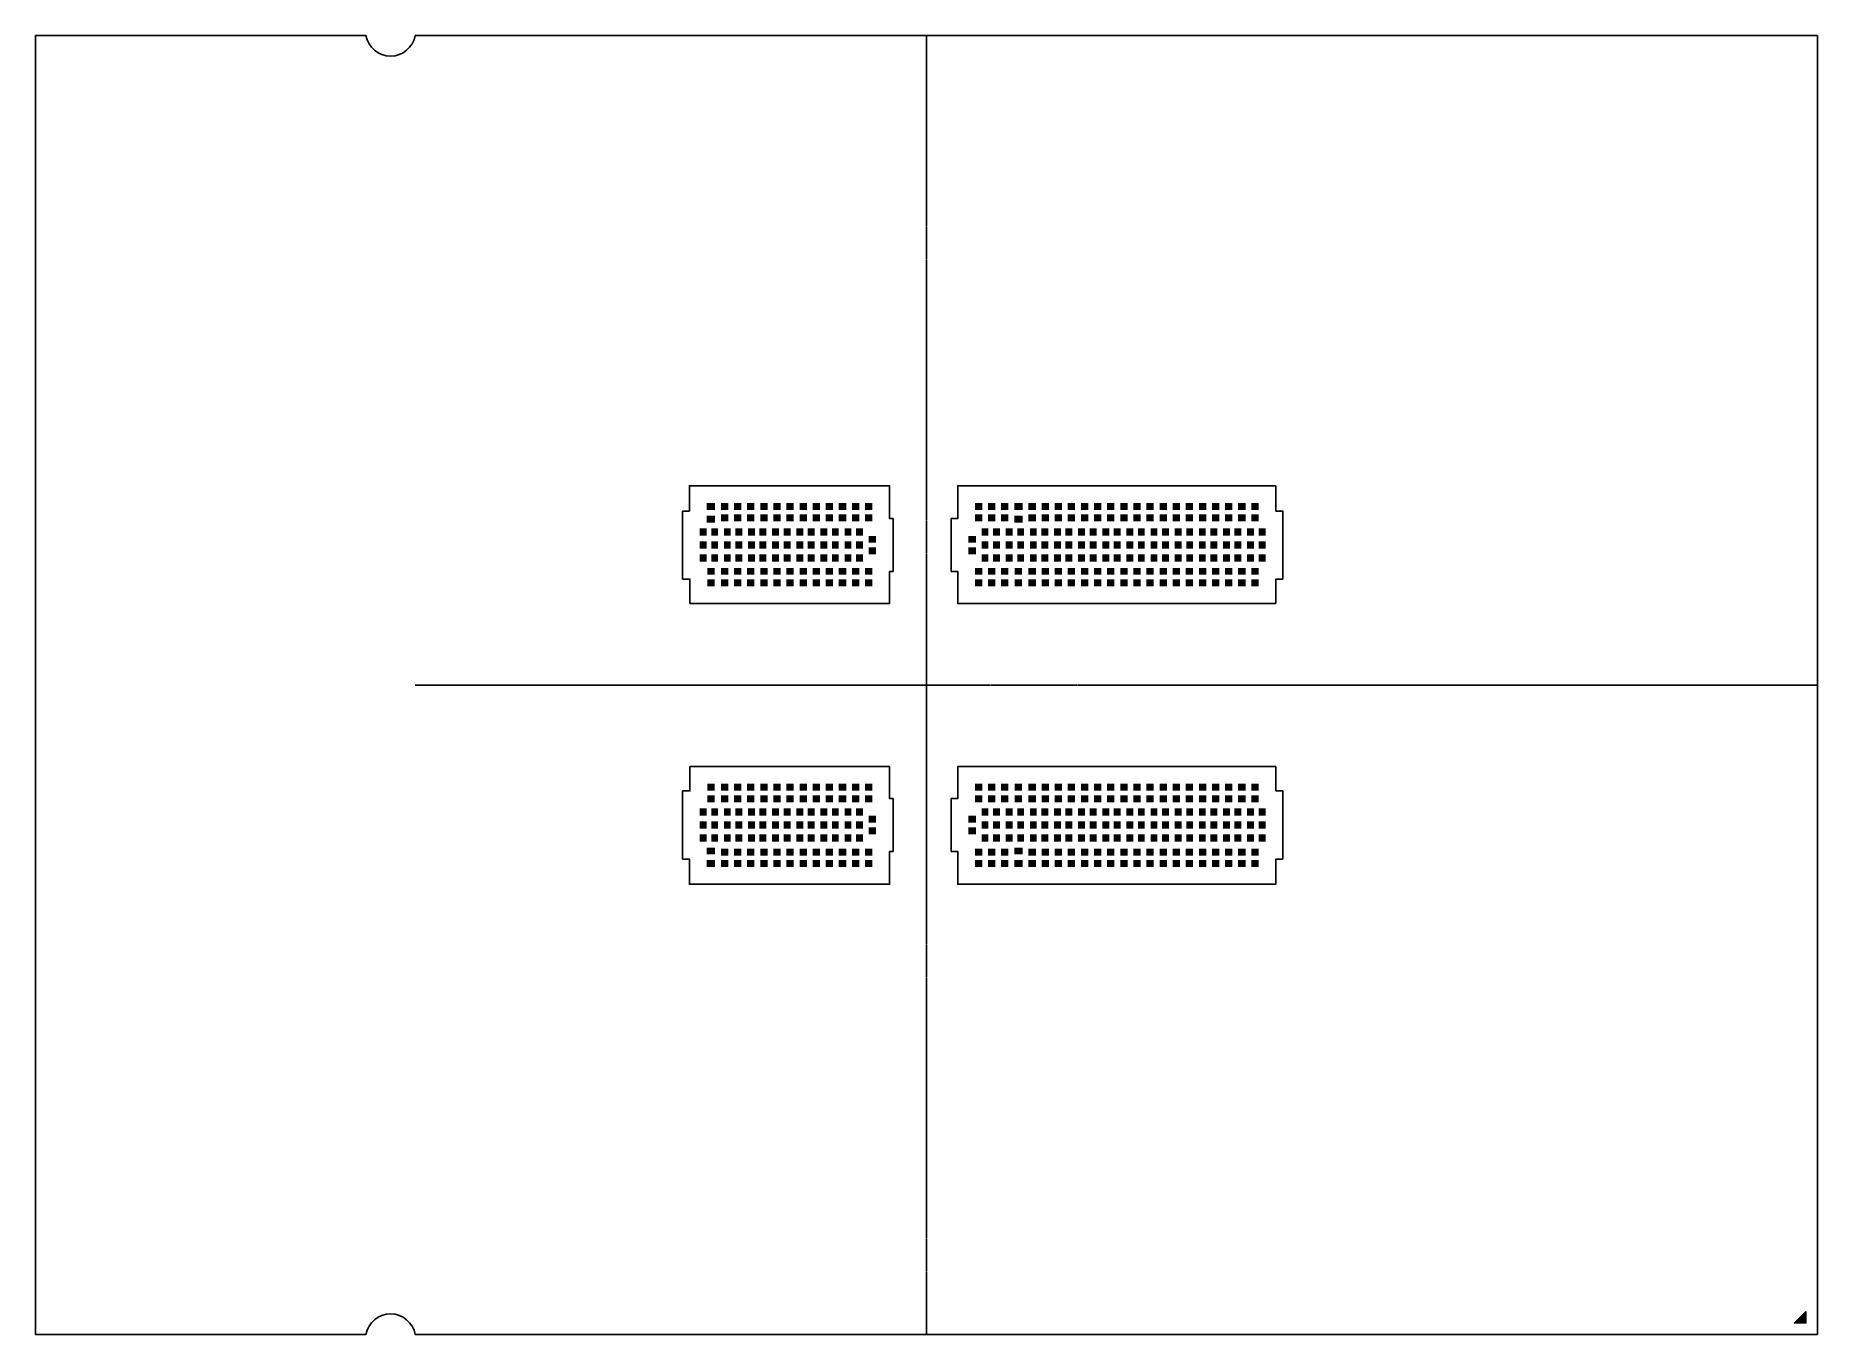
# Model space of a CAD drawing. Extents: x -38750 to 38750, y -28250 to 28250.
import ezdxf

# ---------------------------------------------------------------- set-up
doc = ezdxf.new("R2010")
doc.units = 0
doc.header["$MEASUREMENT"] = 0
doc.linetypes.add('CENTER2', pattern=[1.125, 0.75, -0.125, 0.125, -0.125])
doc.layers.get('0').update_dxf_attribs({"linetype": 'CONTINUOUS'})
for name, color, linetype in [('jigstreet', 7, 'Continuous'), ('PKG_OUTLINE', 20, 'CONTINUOUS'), ('SOLDERMASK_PADS_BTM', 255, 'CONTINUOUS')]:
    doc.layers.add(name, color=color, linetype=linetype)

# ---------------------------------------------------------------- blocks, each defined once
blk = doc.blocks.new('*U0')
at = {"color": 0, "linetype": 'CENTER2', "transparency": 16777216}
blk.add_line((0, -28250.12), (0, 28250.12), dxfattribs=at)
blk = doc.blocks.new('*U1')
at = {"color": 0, "linetype": 'CENTER2', "transparency": 16777216}
blk.add_line((30494.373, 0), (-30494.373, 0), dxfattribs=at)

msp = doc.modelspace()

# ---------------------------------------------------------------- hatches: boundary and pattern name
at = {"layer": 'SOLDERMASK_PADS_BTM'}
msp.add_hatch(color=256, dxfattribs=at).paths.add_polyline_path([(38250, -27250), (38250, -27750), (37750, -27750)], flags=0)

# ---------------------------------------------------------------- linework, layer by layer
at = {"layer": 'jigstreet'}
for points in [[(-7389, 3547), (-7898, 3547), (-7959, 3547), (-8493, 3547), (-8529, 3547), (-9099, 3547), (-9669, 3547), (-10264, 3547), (-10287, 3549), (-10289, 3572), (-10289, 4072), (-10289, 4609), (-10589, 4609), (-10612, 4611), (-10614, 4634), (-10614, 5204), (-10614, 5774), (-10614, 6405), (-10614, 6975), (-10614, 7545), (-10612, 7568), (-10589, 7569), (-10314, 7569), (-10314, 8095), (-10314, 8645), (-10312, 8668), (-10289, 8669), (-9669, 8669), (-9099, 8669), (-8529, 8669), (-8468, 8669), (-7959, 8669), (-7898, 8669), (-7389, 8669), (-7328, 8669), (-6819, 8669), (-6758, 8669), (-6249, 8669), (-6188, 8669), (-5679, 8669), (-5618, 8669), (-5109, 8669), (-5048, 8669), (-4478, 8669), (-3969, 8669), (-3908, 8669), (-3338, 8669), (-2198, 8669), (-2198, 8669), (-1628, 8669), (-1605, 8668), (-1604, 8645), (-1604, 8145), (-1604, 7239), (-1468, 7239), (-1445, 7238), (-1444, 7215), (-1444, 6715), (-1444, 5464), (-1444, 4964), (-1445, 4941), (-1468, 4939), (-1604, 4939), (-1604, 4072), (-1604, 3572), (-1605, 3549), (-1628, 3547), (-2198, 3547), (-2768, 3547), (-3338, 3547), (-3399, 3547), (-3908, 3547), (-3969, 3547), (-4478, 3547), (-4539, 3547), (-5048, 3547), (-5109, 3547), (-5618, 3547), (-5679, 3547), (-6188, 3547), (-6249, 3547), (-6758, 3547), (-6819, 3547), (-7328, 3547), (-7389, 3547)], [(1076, 4964), (1076, 5464), (1076, 6715), (1076, 7215), (1078, 7238), (1101, 7239), (1356, 7239), (1356, 8145), (1356, 8645), (1358, 8668), (1381, 8669), (1951, 8669), (2521, 8669), (3091, 8669), (3152, 8669), (3711, 8669), (3722, 8669), (4281, 8669), (4292, 8669), (4851, 8669), (4912, 8669), (5421, 8669), (5482, 8669), (5991, 8669), (6052, 8669), (6561, 8669), (6622, 8669), (7131, 8669), (7192, 8669), (7701, 8669), (7762, 8669), (8271, 8669), (8332, 8669), (8841, 8669), (8902, 8669), (9411, 8669), (9472, 8669), (9981, 8669), (10042, 8669), (10551, 8669), (10612, 8669), (11121, 8669), (11182, 8669), (11691, 8669), (11752, 8669), (12261, 8669), (12322, 8669), (12831, 8669), (12892, 8669), (13401, 8669), (13462, 8669), (14032, 8669), (14602, 8669), (15172, 8669), (15195, 8668), (15196, 8645), (15196, 8145), (15196, 7569), (15472, 7569), (15495, 7568), (15496, 7545), (15496, 6975), (15496, 6405), (15496, 5774), (15496, 5204), (15496, 4634), (15495, 4611), (15472, 4609), (15196, 4609), (15196, 4072), (15196, 3572), (15195, 3549), (15172, 3547), (14602, 3547), (14032, 3547), (13462, 3547), (13401, 3547), (12831, 3547), (12322, 3547), (12261, 3547), (11752, 3547), (11691, 3547), (11182, 3547), (10612, 3547), (10551, 3547), (10042, 3547), (9981, 3547), (9472, 3547), (9411, 3547), (8902, 3547), (8841, 3547), (8332, 3547), (8271, 3547), (7762, 3547), (7701, 3547), (7192, 3547), (7131, 3547), (6622, 3547), (6561, 3547), (6052, 3547), (5991, 3547), (5482, 3547), (5421, 3547), (4887, 3547), (4851, 3547), (4292, 3547), (4281, 3547), (3722, 3547), (3711, 3547), (3152, 3547), (3116, 3547), (2521, 3547), (1951, 3547), (1381, 3547), (1358, 3549), (1356, 3572), (1356, 4072), (1356, 4939), (1101, 4939), (1078, 4941), (1076, 4964)], [(-7389, -8670), (-7898, -8670), (-7959, -8670), (-8468, -8670), (-8529, -8670), (-9099, -8670), (-9669, -8670), (-10289, -8670), (-10312, -8669), (-10314, -8645), (-10314, -8095), (-10314, -7570), (-10589, -7570), (-10612, -7569), (-10614, -7545), (-10614, -6975), (-10614, -6405), (-10614, -5775), (-10614, -5205), (-10614, -4635), (-10612, -4611), (-10589, -4610), (-10289, -4610), (-10289, -4073), (-10289, -3573), (-10287, -3549), (-10264, -3548), (-9669, -3548), (-9099, -3548), (-8529, -3548), (-8493, -3548), (-7959, -3548), (-7898, -3548), (-7389, -3548), (-7328, -3548), (-6819, -3548), (-6758, -3548), (-6249, -3548), (-6188, -3548), (-5679, -3548), (-5618, -3548), (-5109, -3548), (-5048, -3548), (-4539, -3548), (-4478, -3548), (-3969, -3548), (-3908, -3548), (-3399, -3548), (-3338, -3548), (-2768, -3548), (-2198, -3548), (-1628, -3548), (-1605, -3549), (-1604, -3573), (-1604, -4073), (-1604, -4940), (-1468, -4940), (-1445, -4941), (-1444, -4965), (-1444, -5465), (-1444, -6715), (-1444, -7215), (-1445, -7239), (-1468, -7240), (-1604, -7240), (-1604, -8145), (-1604, -8645), (-1605, -8669), (-1628, -8670), (-2198, -8670), (-2768, -8670), (-3338, -8670), (-3399, -8670), (-3908, -8670), (-3969, -8670), (-4478, -8670), (-4539, -8670), (-5048, -8670), (-5109, -8670), (-5618, -8670), (-5679, -8670), (-6188, -8670), (-6249, -8670), (-6758, -8670), (-6819, -8670), (-7328, -8670), (-7389, -8670)], [(1078, -4941), (1101, -4940), (1356, -4940), (1356, -4073), (1356, -3573), (1358, -3549), (1381, -3548), (1951, -3548), (2521, -3548), (3116, -3548), (3152, -3548), (3711, -3548), (3722, -3548), (4281, -3548), (4292, -3548), (4851, -3548), (4887, -3548), (5421, -3548), (5482, -3548), (5991, -3548), (6052, -3548), (6561, -3548), (6622, -3548), (7131, -3548), (7192, -3548), (7701, -3548), (7762, -3548), (8271, -3548), (8332, -3548), (8841, -3548), (8902, -3548), (9411, -3548), (9472, -3548), (9981, -3548), (10042, -3548), (10551, -3548), (10612, -3548), (11121, -3548), (11182, -3548), (11691, -3548), (11752, -3548), (12261, -3548), (12322, -3548), (12831, -3548), (12892, -3548), (13401, -3548), (13462, -3548), (14032, -3548), (14602, -3548), (15172, -3548), (15195, -3549), (15196, -3573), (15196, -4073), (15196, -4610), (15472, -4610), (15495, -4611), (15496, -4635), (15496, -5205), (15496, -5775), (15496, -6405), (15496, -6975), (15496, -7545), (15495, -7569), (15472, -7570), (15196, -7570), (15196, -8145), (15196, -8645), (15195, -8669), (15172, -8670), (14602, -8670), (13401, -8670), (12831, -8670), (12831, -8670), (12322, -8670), (12261, -8670), (11752, -8670), (11691, -8670), (11182, -8670), (11121, -8670), (10612, -8670), (10551, -8670), (10042, -8670), (9981, -8670), (9472, -8670), (9411, -8670), (8902, -8670), (8841, -8670), (8332, -8670), (8271, -8670), (7762, -8670), (7701, -8670), (7192, -8670), (7131, -8670), (6622, -8670), (6561, -8670), (6052, -8670), (5991, -8670), (5482, -8670), (5421, -8670), (4912, -8670), (4851, -8670), (4292, -8670), (4281, -8670), (3722, -8670), (3711, -8670), (3152, -8670), (3091, -8670), (2521, -8670), (1951, -8670), (1381, -8670), (1358, -8669), (1356, -8645), (1356, -8145), (1356, -7240), (1101, -7240), (1078, -7239), (1076, -7215), (1076, -6715), (1076, -5465), (1076, -4965), (1078, -4941)]]:
    msp.add_lwpolyline(points, dxfattribs=at)
at = {"layer": 'PKG_OUTLINE'}
msp.add_lwpolyline([(-22239, -28250), (38750, -28250), (38750, 28250), (-22239, 28250, -0.830616), (-24381, 28250), (-38750, 28250), (-38750, -28250), (-24381, -28250, -0.830616)], format="xyb", close=True, dxfattribs=at)
at = {"layer": 'SOLDERMASK_PADS_BTM'}
msp.add_lwpolyline([(38250, -27250), (38250, -27750), (37750, -27750)], close=True, dxfattribs=at)
for points in [[(-9564, 7619), (-9194, 7619), (-9564, 7919), (-9194, 7919)], [(-8944, 7619), (-8624, 7619), (-8944, 7919), (-8624, 7919)], [(-8374, 7619), (-8054, 7619), (-8374, 7919), (-8054, 7919)], [(-7804, 7619), (-7484, 7619), (-7804, 7919), (-7484, 7919)], [(-7234, 7619), (-6914, 7619), (-7234, 7919), (-6914, 7919)], [(-6664, 7619), (-6344, 7619), (-6664, 7919), (-6344, 7919)], [(-6094, 7619), (-5774, 7619), (-6094, 7919), (-5774, 7919)], [(-5524, 7619), (-5204, 7619), (-5524, 7919), (-5204, 7919)], [(-4954, 7619), (-4634, 7619), (-4954, 7919), (-4634, 7919)], [(-4384, 7619), (-4064, 7619), (-4384, 7919), (-4064, 7919)], [(-3814, 7619), (-3494, 7619), (-3814, 7919), (-3494, 7919)], [(-3244, 7619), (-2924, 7619), (-3244, 7919), (-2924, 7919)], [(-2674, 7619), (-2354, 7619), (-2674, 7919), (-2354, 7919)], [(2106, 7619), (2426, 7619), (2106, 7919), (2426, 7919)], [(2676, 7619), (2996, 7619), (2676, 7919), (2996, 7919)], [(3246, 7619), (3566, 7619), (3246, 7919), (3566, 7919)], [(3816, 7619), (4186, 7619), (3816, 7919), (4186, 7919)], [(4436, 7619), (4756, 7619), (4436, 7919), (4756, 7919)], [(5006, 7619), (5326, 7619), (5006, 7919), (5326, 7919)], [(5576, 7619), (5896, 7619), (5576, 7919), (5896, 7919)], [(6146, 7619), (6466, 7619), (6146, 7919), (6466, 7919)], [(6716, 7619), (7036, 7619), (6716, 7919), (7036, 7919)], [(7286, 7619), (7606, 7619), (7286, 7919), (7606, 7919)], [(7856, 7619), (8176, 7619), (7856, 7919), (8176, 7919)], [(8426, 7619), (8746, 7619), (8426, 7919), (8746, 7919)], [(8996, 7619), (9316, 7619), (8996, 7919), (9316, 7919)], [(9566, 7619), (9886, 7619), (9566, 7919), (9886, 7919)], [(10136, 7619), (10456, 7619), (10136, 7919), (10456, 7919)], [(10706, 7619), (11026, 7619), (10706, 7919), (11026, 7919)], [(11276, 7619), (11596, 7619), (11276, 7919), (11596, 7919)], [(11846, 7619), (12166, 7619), (11846, 7919), (12166, 7919)], [(12416, 7619), (12736, 7619), (12416, 7919), (12736, 7919)], [(12986, 7619), (13306, 7619), (12986, 7919), (13306, 7919)], [(13556, 7619), (13876, 7619), (13556, 7919), (13876, 7919)], [(14126, 7619), (14446, 7619), (14126, 7919), (14446, 7919)], [(-9564, 7069), (-9194, 7069), (-9564, 7369), (-9194, 7369)], [(-8944, 7119), (-8624, 7119), (-8944, 7419), (-8624, 7419)], [(-8374, 7119), (-8054, 7119), (-8374, 7419), (-8054, 7419)], [(-7804, 7119), (-7484, 7119), (-7804, 7419), (-7484, 7419)], [(-7234, 7119), (-6914, 7119), (-7234, 7419), (-6914, 7419)], [(-6664, 7119), (-6344, 7119), (-6664, 7419), (-6344, 7419)], [(-6094, 7119), (-5774, 7119), (-6094, 7419), (-5774, 7419)], [(-5524, 7119), (-5204, 7119), (-5524, 7419), (-5204, 7419)], [(-4954, 7119), (-4634, 7119), (-4954, 7419), (-4634, 7419)], [(-4384, 7119), (-4064, 7119), (-4384, 7419), (-4064, 7419)], [(-3814, 7119), (-3494, 7119), (-3814, 7419), (-3494, 7419)], [(-3244, 7119), (-2924, 7119), (-3244, 7419), (-2924, 7419)], [(-2674, 7119), (-2354, 7119), (-2674, 7419), (-2354, 7419)], [(2106, 7119), (2426, 7119), (2106, 7419), (2426, 7419)], [(2676, 7119), (2996, 7119), (2676, 7419), (2996, 7419)], [(3246, 7119), (3566, 7119), (3246, 7419), (3566, 7419)], [(3816, 7069), (4186, 7069), (3816, 7369), (4186, 7369)], [(4436, 7119), (4756, 7119), (4436, 7419), (4756, 7419)], [(5006, 7119), (5326, 7119), (5006, 7419), (5326, 7419)], [(5576, 7119), (5896, 7119), (5576, 7419), (5896, 7419)], [(6146, 7119), (6466, 7119), (6146, 7419), (6466, 7419)], [(6716, 7119), (7036, 7119), (6716, 7419), (7036, 7419)], [(7286, 7119), (7606, 7119), (7286, 7419), (7606, 7419)], [(7856, 7119), (8176, 7119), (7856, 7419), (8176, 7419)], [(8426, 7119), (8746, 7119), (8426, 7419), (8746, 7419)], [(8996, 7119), (9316, 7119), (8996, 7419), (9316, 7419)], [(9566, 7119), (9886, 7119), (9566, 7419), (9886, 7419)], [(10136, 7119), (10456, 7119), (10136, 7419), (10456, 7419)], [(10706, 7119), (11026, 7119), (10706, 7419), (11026, 7419)], [(11276, 7119), (11596, 7119), (11276, 7419), (11596, 7419)], [(11846, 7119), (12166, 7119), (11846, 7419), (12166, 7419)], [(12416, 7119), (12736, 7119), (12416, 7419), (12736, 7419)], [(12986, 7119), (13306, 7119), (12986, 7419), (13306, 7419)], [(13556, 7119), (13876, 7119), (13556, 7419), (13876, 7419)], [(14126, 7119), (14446, 7119), (14126, 7419), (14446, 7419)], [(-9864, 6499), (-9564, 6499), (-9864, 6819), (-9564, 6819)], [(-9864, 5929), (-9564, 5929), (-9864, 6249), (-9564, 6249)], [(-9364, 6499), (-9064, 6499), (-9364, 6819), (-9064, 6819)], [(-9364, 5929), (-9064, 5929), (-9364, 6249), (-9064, 6249)], [(-8814, 6499), (-8514, 6499), (-8814, 6819), (-8514, 6819)], [(-8814, 5929), (-8514, 5929), (-8814, 6249), (-8514, 6249)], [(-8314, 6499), (-8014, 6499), (-8314, 6819), (-8014, 6819)], [(-8314, 5929), (-8014, 5929), (-8314, 6249), (-8014, 6249)], [(-7764, 6499), (-7464, 6499), (-7764, 6819), (-7464, 6819)], [(-7764, 5929), (-7464, 5929), (-7764, 6249), (-7464, 6249)], [(-7264, 6499), (-6964, 6499), (-7264, 6819), (-6964, 6819)], [(-7264, 5929), (-6964, 5929), (-7264, 6249), (-6964, 6249)], [(-6714, 6499), (-6414, 6499), (-6714, 6819), (-6414, 6819)], [(-6714, 5929), (-6414, 5929), (-6714, 6249), (-6414, 6249)], [(-6214, 6499), (-5914, 6499), (-6214, 6819), (-5914, 6819)], [(-6214, 5929), (-5914, 5929), (-6214, 6249), (-5914, 6249)], [(-5664, 6499), (-5364, 6499), (-5664, 6819), (-5364, 6819)], [(-5664, 5929), (-5364, 5929), (-5664, 6249), (-5364, 6249)], [(-5164, 6499), (-4864, 6499), (-5164, 6819), (-4864, 6819)], [(-5164, 5929), (-4864, 5929), (-5164, 6249), (-4864, 6249)], [(-4614, 6499), (-4314, 6499), (-4614, 6819), (-4314, 6819)], [(-4614, 5929), (-4314, 5929), (-4614, 6249), (-4314, 6249)], [(-4114, 6499), (-3814, 6499), (-4114, 6819), (-3814, 6819)], [(-4114, 5929), (-3814, 5929), (-4114, 6249), (-3814, 6249)], [(-3564, 6499), (-3264, 6499), (-3564, 6819), (-3264, 6819)], [(-3564, 5929), (-3264, 5929), (-3564, 6249), (-3264, 6249)], [(-3064, 6499), (-2764, 6499), (-3064, 6819), (-2764, 6819)], [(-3064, 5929), (-2764, 5929), (-3064, 6249), (-2764, 6249)], [(-2514, 6189), (-2194, 6189), (-2514, 6489), (-2194, 6489)], [(1826, 6189), (2146, 6189), (1826, 6489), (2146, 6489)], [(2396, 6499), (2696, 6499), (2396, 6819), (2696, 6819)], [(2396, 5929), (2696, 5929), (2396, 6249), (2696, 6249)], [(2896, 6499), (3196, 6499), (2896, 6819), (3196, 6819)], [(2896, 5929), (3196, 5929), (2896, 6249), (3196, 6249)], [(3446, 6499), (3746, 6499), (3446, 6819), (3746, 6819)], [(3446, 5929), (3746, 5929), (3446, 6249), (3746, 6249)], [(3946, 6499), (4246, 6499), (3946, 6819), (4246, 6819)], [(3946, 5929), (4246, 5929), (3946, 6249), (4246, 6249)], [(4496, 6499), (4796, 6499), (4496, 6819), (4796, 6819)], [(4496, 5929), (4796, 5929), (4496, 6249), (4796, 6249)], [(4996, 6499), (5296, 6499), (4996, 6819), (5296, 6819)], [(4996, 5929), (5296, 5929), (4996, 6249), (5296, 6249)], [(5546, 6499), (5846, 6499), (5546, 6819), (5846, 6819)], [(5546, 5929), (5846, 5929), (5546, 6249), (5846, 6249)], [(6046, 6499), (6346, 6499), (6046, 6819), (6346, 6819)], [(6046, 5929), (6346, 5929), (6046, 6249), (6346, 6249)], [(6596, 6499), (6896, 6499), (6596, 6819), (6896, 6819)], [(6596, 5929), (6896, 5929), (6596, 6249), (6896, 6249)], [(7096, 6499), (7396, 6499), (7096, 6819), (7396, 6819)], [(7096, 5929), (7396, 5929), (7096, 6249), (7396, 6249)], [(7646, 6499), (7946, 6499), (7646, 6819), (7946, 6819)], [(7646, 5929), (7946, 5929), (7646, 6249), (7946, 6249)], [(8146, 6499), (8446, 6499), (8146, 6819), (8446, 6819)], [(8146, 5929), (8446, 5929), (8146, 6249), (8446, 6249)], [(8696, 6499), (8996, 6499), (8696, 6819), (8996, 6819)], [(8696, 5929), (8996, 5929), (8696, 6249), (8996, 6249)], [(9196, 6499), (9496, 6499), (9196, 6819), (9496, 6819)], [(9196, 5929), (9496, 5929), (9196, 6249), (9496, 6249)], [(9746, 6499), (10046, 6499), (9746, 6819), (10046, 6819)], [(9746, 5929), (10046, 5929), (9746, 6249), (10046, 6249)], [(10246, 6499), (10546, 6499), (10246, 6819), (10546, 6819)], [(10246, 5929), (10546, 5929), (10246, 6249), (10546, 6249)], [(10796, 6499), (11096, 6499), (10796, 6819), (11096, 6819)], [(10796, 5929), (11096, 5929), (10796, 6249), (11096, 6249)], [(11296, 6499), (11596, 6499), (11296, 6819), (11596, 6819)], [(11296, 5929), (11596, 5929), (11296, 6249), (11596, 6249)], [(11846, 6499), (12146, 6499), (11846, 6819), (12146, 6819)], [(11846, 5929), (12146, 5929), (11846, 6249), (12146, 6249)], [(12346, 6499), (12646, 6499), (12346, 6819), (12646, 6819)], [(12346, 5929), (12646, 5929), (12346, 6249), (12646, 6249)], [(12896, 6499), (13196, 6499), (12896, 6819), (13196, 6819)], [(12896, 5929), (13196, 5929), (12896, 6249), (13196, 6249)], [(13396, 6499), (13696, 6499), (13396, 6819), (13696, 6819)], [(13396, 5929), (13696, 5929), (13396, 6249), (13696, 6249)], [(13946, 6499), (14246, 6499), (13946, 6819), (14246, 6819)], [(13946, 5929), (14246, 5929), (13946, 6249), (14246, 6249)], [(14446, 6499), (14746, 6499), (14446, 6819), (14746, 6819)], [(14446, 5929), (14746, 5929), (14446, 6249), (14746, 6249)], [(-9864, 5359), (-9564, 5359), (-9864, 5679), (-9564, 5679)], [(-9364, 5359), (-9064, 5359), (-9364, 5679), (-9064, 5679)], [(-8814, 5359), (-8514, 5359), (-8814, 5679), (-8514, 5679)], [(-8314, 5359), (-8014, 5359), (-8314, 5679), (-8014, 5679)], [(-7764, 5359), (-7464, 5359), (-7764, 5679), (-7464, 5679)], [(-7264, 5359), (-6964, 5359), (-7264, 5679), (-6964, 5679)], [(-6714, 5359), (-6414, 5359), (-6714, 5679), (-6414, 5679)], [(-6214, 5359), (-5914, 5359), (-6214, 5679), (-5914, 5679)], [(-5664, 5359), (-5364, 5359), (-5664, 5679), (-5364, 5679)], [(-5164, 5359), (-4864, 5359), (-5164, 5679), (-4864, 5679)], [(-4614, 5359), (-4314, 5359), (-4614, 5679), (-4314, 5679)], [(-4114, 5359), (-3814, 5359), (-4114, 5679), (-3814, 5679)], [(-3564, 5359), (-3264, 5359), (-3564, 5679), (-3264, 5679)], [(-3064, 5359), (-2764, 5359), (-3064, 5679), (-2764, 5679)], [(-2514, 5689), (-2194, 5689), (-2514, 5989), (-2194, 5989)], [(1826, 5689), (2146, 5689), (1826, 5989), (2146, 5989)], [(2396, 5359), (2696, 5359), (2396, 5679), (2696, 5679)], [(2896, 5359), (3196, 5359), (2896, 5679), (3196, 5679)], [(3446, 5359), (3746, 5359), (3446, 5679), (3746, 5679)], [(3946, 5359), (4246, 5359), (3946, 5679), (4246, 5679)], [(4496, 5359), (4796, 5359), (4496, 5679), (4796, 5679)], [(4996, 5359), (5296, 5359), (4996, 5679), (5296, 5679)], [(5546, 5359), (5846, 5359), (5546, 5679), (5846, 5679)], [(6046, 5359), (6346, 5359), (6046, 5679), (6346, 5679)], [(6596, 5359), (6896, 5359), (6596, 5679), (6896, 5679)], [(7096, 5359), (7396, 5359), (7096, 5679), (7396, 5679)], [(7646, 5359), (7946, 5359), (7646, 5679), (7946, 5679)], [(8146, 5359), (8446, 5359), (8146, 5679), (8446, 5679)], [(8696, 5359), (8996, 5359), (8696, 5679), (8996, 5679)], [(9196, 5359), (9496, 5359), (9196, 5679), (9496, 5679)], [(9746, 5359), (10046, 5359), (9746, 5679), (10046, 5679)], [(10246, 5359), (10546, 5359), (10246, 5679), (10546, 5679)], [(10796, 5359), (11096, 5359), (10796, 5679), (11096, 5679)], [(11296, 5359), (11596, 5359), (11296, 5679), (11596, 5679)], [(11846, 5359), (12146, 5359), (11846, 5679), (12146, 5679)], [(12346, 5359), (12646, 5359), (12346, 5679), (12646, 5679)], [(12896, 5359), (13196, 5359), (12896, 5679), (13196, 5679)], [(13396, 5359), (13696, 5359), (13396, 5679), (13696, 5679)], [(13946, 5359), (14246, 5359), (13946, 5679), (14246, 5679)], [(14446, 5359), (14746, 5359), (14446, 5679), (14746, 5679)], [(-9539, 4797), (-9219, 4797), (-9539, 5097), (-9219, 5097)], [(-8944, 4797), (-8624, 4797), (-8944, 5097), (-8624, 5097)], [(-8374, 4797), (-8054, 4797), (-8374, 5097), (-8054, 5097)], [(-7804, 4797), (-7484, 4797), (-7804, 5097), (-7484, 5097)], [(-7234, 4797), (-6914, 4797), (-7234, 5097), (-6914, 5097)], [(-6664, 4797), (-6344, 4797), (-6664, 5097), (-6344, 5097)], [(-6094, 4797), (-5774, 4797), (-6094, 5097), (-5774, 5097)], [(-5524, 4797), (-5204, 4797), (-5524, 5097), (-5204, 5097)], [(-4954, 4797), (-4634, 4797), (-4954, 5097), (-4634, 5097)], [(-4384, 4797), (-4064, 4797), (-4384, 5097), (-4064, 5097)], [(-3814, 4797), (-3494, 4797), (-3814, 5097), (-3494, 5097)], [(-3244, 4797), (-2924, 4797), (-3244, 5097), (-2924, 5097)], [(-2674, 4797), (-2354, 4797), (-2674, 5097), (-2354, 5097)], [(2106, 4797), (2426, 4797), (2106, 5097), (2426, 5097)], [(2676, 4797), (2996, 4797), (2676, 5097), (2996, 5097)], [(3246, 4797), (3566, 4797), (3246, 5097), (3566, 5097)], [(3841, 4797), (4161, 4797), (3841, 5097), (4161, 5097)], [(4436, 4797), (4756, 4797), (4436, 5097), (4756, 5097)], [(5006, 4797), (5326, 4797), (5006, 5097), (5326, 5097)], [(5576, 4797), (5896, 4797), (5576, 5097), (5896, 5097)], [(6146, 4797), (6466, 4797), (6146, 5097), (6466, 5097)], [(6716, 4797), (7036, 4797), (6716, 5097), (7036, 5097)], [(7286, 4797), (7606, 4797), (7286, 5097), (7606, 5097)], [(7856, 4797), (8176, 4797), (7856, 5097), (8176, 5097)], [(8426, 4797), (8746, 4797), (8426, 5097), (8746, 5097)], [(8996, 4797), (9316, 4797), (8996, 5097), (9316, 5097)], [(9566, 4797), (9886, 4797), (9566, 5097), (9886, 5097)], [(10136, 4797), (10456, 4797), (10136, 5097), (10456, 5097)], [(10706, 4797), (11026, 4797), (10706, 5097), (11026, 5097)], [(11276, 4797), (11596, 4797), (11276, 5097), (11596, 5097)], [(11846, 4797), (12166, 4797), (11846, 5097), (12166, 5097)], [(12416, 4797), (12736, 4797), (12416, 5097), (12736, 5097)], [(12986, 4797), (13306, 4797), (12986, 5097), (13306, 5097)], [(13556, 4797), (13876, 4797), (13556, 5097), (13876, 5097)], [(14126, 4797), (14446, 4797), (14126, 5097), (14446, 5097)], [(-9539, 4297), (-9219, 4297), (-9539, 4597), (-9219, 4597)], [(-8944, 4297), (-8624, 4297), (-8944, 4597), (-8624, 4597)], [(-8374, 4297), (-8054, 4297), (-8374, 4597), (-8054, 4597)], [(-7804, 4297), (-7484, 4297), (-7804, 4597), (-7484, 4597)], [(-7234, 4297), (-6914, 4297), (-7234, 4597), (-6914, 4597)], [(-6664, 4297), (-6344, 4297), (-6664, 4597), (-6344, 4597)], [(-6094, 4297), (-5774, 4297), (-6094, 4597), (-5774, 4597)], [(-5524, 4297), (-5204, 4297), (-5524, 4597), (-5204, 4597)], [(-4954, 4297), (-4634, 4297), (-4954, 4597), (-4634, 4597)], [(-4384, 4297), (-4064, 4297), (-4384, 4597), (-4064, 4597)], [(-3814, 4297), (-3494, 4297), (-3814, 4597), (-3494, 4597)], [(-3244, 4297), (-2924, 4297), (-3244, 4597), (-2924, 4597)], [(-2674, 4297), (-2354, 4297), (-2674, 4597), (-2354, 4597)], [(2106, 4297), (2426, 4297), (2106, 4597), (2426, 4597)], [(2676, 4297), (2996, 4297), (2676, 4597), (2996, 4597)], [(3246, 4297), (3566, 4297), (3246, 4597), (3566, 4597)], [(3841, 4297), (4161, 4297), (3841, 4597), (4161, 4597)], [(4436, 4297), (4756, 4297), (4436, 4597), (4756, 4597)], [(5006, 4297), (5326, 4297), (5006, 4597), (5326, 4597)], [(5576, 4297), (5896, 4297), (5576, 4597), (5896, 4597)], [(6146, 4297), (6466, 4297), (6146, 4597), (6466, 4597)], [(6716, 4297), (7036, 4297), (6716, 4597), (7036, 4597)], [(7286, 4297), (7606, 4297), (7286, 4597), (7606, 4597)], [(7856, 4297), (8176, 4297), (7856, 4597), (8176, 4597)], [(8426, 4297), (8746, 4297), (8426, 4597), (8746, 4597)], [(8996, 4297), (9316, 4297), (8996, 4597), (9316, 4597)], [(9566, 4297), (9886, 4297), (9566, 4597), (9886, 4597)], [(10136, 4297), (10456, 4297), (10136, 4597), (10456, 4597)], [(10706, 4297), (11026, 4297), (10706, 4597), (11026, 4597)], [(11276, 4297), (11596, 4297), (11276, 4597), (11596, 4597)], [(11846, 4297), (12166, 4297), (11846, 4597), (12166, 4597)], [(12416, 4297), (12736, 4297), (12416, 4597), (12736, 4597)], [(12986, 4297), (13306, 4297), (12986, 4597), (13306, 4597)], [(13556, 4297), (13876, 4297), (13556, 4597), (13876, 4597)], [(14126, 4297), (14446, 4297), (14126, 4597), (14446, 4597)], [(-9539, -4598), (-9219, -4598), (-9539, -4298), (-9219, -4298)], [(-8944, -4598), (-8624, -4598), (-8944, -4298), (-8624, -4298)], [(-8374, -4598), (-8054, -4598), (-8374, -4298), (-8054, -4298)], [(-7804, -4598), (-7484, -4598), (-7804, -4298), (-7484, -4298)], [(-7234, -4598), (-6914, -4598), (-7234, -4298), (-6914, -4298)], [(-6664, -4598), (-6344, -4598), (-6664, -4298), (-6344, -4298)], [(-6094, -4598), (-5774, -4598), (-6094, -4298), (-5774, -4298)], [(-5524, -4598), (-5204, -4598), (-5524, -4298), (-5204, -4298)], [(-4954, -4598), (-4634, -4598), (-4954, -4298), (-4634, -4298)], [(-4384, -4598), (-4064, -4598), (-4384, -4298), (-4064, -4298)], [(-3814, -4598), (-3494, -4598), (-3814, -4298), (-3494, -4298)], [(-3244, -4598), (-2924, -4598), (-3244, -4298), (-2924, -4298)], [(-2674, -4598), (-2354, -4598), (-2674, -4298), (-2354, -4298)], [(2106, -4598), (2426, -4598), (2106, -4298), (2426, -4298)], [(2676, -4598), (2996, -4598), (2676, -4298), (2996, -4298)], [(3246, -4598), (3566, -4598), (3246, -4298), (3566, -4298)], [(3841, -4598), (4161, -4598), (3841, -4298), (4161, -4298)], [(4436, -4598), (4756, -4598), (4436, -4298), (4756, -4298)], [(5006, -4598), (5326, -4598), (5006, -4298), (5326, -4298)], [(5576, -4598), (5896, -4598), (5576, -4298), (5896, -4298)], [(6146, -4598), (6466, -4598), (6146, -4298), (6466, -4298)], [(6716, -4598), (7036, -4598), (6716, -4298), (7036, -4298)], [(7286, -4598), (7606, -4598), (7286, -4298), (7606, -4298)], [(7856, -4598), (8176, -4598), (7856, -4298), (8176, -4298)], [(8426, -4598), (8746, -4598), (8426, -4298), (8746, -4298)], [(8996, -4598), (9316, -4598), (8996, -4298), (9316, -4298)], [(9566, -4598), (9886, -4598), (9566, -4298), (9886, -4298)], [(10136, -4598), (10456, -4598), (10136, -4298), (10456, -4298)], [(10706, -4598), (11026, -4598), (10706, -4298), (11026, -4298)], [(11276, -4598), (11596, -4598), (11276, -4298), (11596, -4298)], [(11846, -4598), (12166, -4598), (11846, -4298), (12166, -4298)], [(12416, -4598), (12736, -4598), (12416, -4298), (12736, -4298)], [(12986, -4598), (13306, -4598), (12986, -4298), (13306, -4298)], [(13556, -4598), (13876, -4598), (13556, -4298), (13876, -4298)], [(14126, -4598), (14446, -4598), (14126, -4298), (14446, -4298)], [(-9864, -5680), (-9564, -5680), (-9864, -5360), (-9564, -5360)], [(-9539, -5098), (-9219, -5098), (-9539, -4798), (-9219, -4798)], [(-9364, -5680), (-9064, -5680), (-9364, -5360), (-9064, -5360)], [(-8944, -5098), (-8624, -5098), (-8944, -4798), (-8624, -4798)], [(-8814, -5680), (-8514, -5680), (-8814, -5360), (-8514, -5360)], [(-8374, -5098), (-8054, -5098), (-8374, -4798), (-8054, -4798)], [(-8314, -5680), (-8014, -5680), (-8314, -5360), (-8014, -5360)], [(-7804, -5098), (-7484, -5098), (-7804, -4798), (-7484, -4798)], [(-7764, -5680), (-7464, -5680), (-7764, -5360), (-7464, -5360)], [(-7264, -5680), (-6964, -5680), (-7264, -5360), (-6964, -5360)], [(-7234, -5098), (-6914, -5098), (-7234, -4798), (-6914, -4798)], [(-6714, -5680), (-6414, -5680), (-6714, -5360), (-6414, -5360)], [(-6664, -5098), (-6344, -5098), (-6664, -4798), (-6344, -4798)], [(-6214, -5680), (-5914, -5680), (-6214, -5360), (-5914, -5360)], [(-6094, -5098), (-5774, -5098), (-6094, -4798), (-5774, -4798)], [(-5664, -5680), (-5364, -5680), (-5664, -5360), (-5364, -5360)], [(-5524, -5098), (-5204, -5098), (-5524, -4798), (-5204, -4798)], [(-5164, -5680), (-4864, -5680), (-5164, -5360), (-4864, -5360)], [(-4954, -5098), (-4634, -5098), (-4954, -4798), (-4634, -4798)], [(-4614, -5680), (-4314, -5680), (-4614, -5360), (-4314, -5360)], [(-4384, -5098), (-4064, -5098), (-4384, -4798), (-4064, -4798)], [(-4114, -5680), (-3814, -5680), (-4114, -5360), (-3814, -5360)], [(-3814, -5098), (-3494, -5098), (-3814, -4798), (-3494, -4798)], [(-3564, -5680), (-3264, -5680), (-3564, -5360), (-3264, -5360)], [(-3244, -5098), (-2924, -5098), (-3244, -4798), (-2924, -4798)], [(-3064, -5680), (-2764, -5680), (-3064, -5360), (-2764, -5360)], [(-2674, -5098), (-2354, -5098), (-2674, -4798), (-2354, -4798)], [(2106, -5098), (2426, -5098), (2106, -4798), (2426, -4798)], [(2396, -5680), (2696, -5680), (2396, -5360), (2696, -5360)], [(2676, -5098), (2996, -5098), (2676, -4798), (2996, -4798)], [(2896, -5680), (3196, -5680), (2896, -5360), (3196, -5360)], [(3246, -5098), (3566, -5098), (3246, -4798), (3566, -4798)], [(3446, -5680), (3746, -5680), (3446, -5360), (3746, -5360)], [(3841, -5098), (4161, -5098), (3841, -4798), (4161, -4798)], [(3946, -5680), (4246, -5680), (3946, -5360), (4246, -5360)], [(4436, -5098), (4756, -5098), (4436, -4798), (4756, -4798)], [(4496, -5680), (4796, -5680), (4496, -5360), (4796, -5360)], [(4996, -5680), (5296, -5680), (4996, -5360), (5296, -5360)], [(5006, -5098), (5326, -5098), (5006, -4798), (5326, -4798)], [(5546, -5680), (5846, -5680), (5546, -5360), (5846, -5360)], [(5576, -5098), (5896, -5098), (5576, -4798), (5896, -4798)], [(6046, -5680), (6346, -5680), (6046, -5360), (6346, -5360)], [(6146, -5098), (6466, -5098), (6146, -4798), (6466, -4798)], [(6596, -5680), (6896, -5680), (6596, -5360), (6896, -5360)], [(6716, -5098), (7036, -5098), (6716, -4798), (7036, -4798)], [(7096, -5680), (7396, -5680), (7096, -5360), (7396, -5360)], [(7286, -5098), (7606, -5098), (7286, -4798), (7606, -4798)], [(7646, -5680), (7946, -5680), (7646, -5360), (7946, -5360)], [(7856, -5098), (8176, -5098), (7856, -4798), (8176, -4798)], [(8146, -5680), (8446, -5680), (8146, -5360), (8446, -5360)], [(8426, -5098), (8746, -5098), (8426, -4798), (8746, -4798)], [(8696, -5680), (8996, -5680), (8696, -5360), (8996, -5360)], [(8996, -5098), (9316, -5098), (8996, -4798), (9316, -4798)], [(9196, -5680), (9496, -5680), (9196, -5360), (9496, -5360)], [(9566, -5098), (9886, -5098), (9566, -4798), (9886, -4798)], [(9746, -5680), (10046, -5680), (9746, -5360), (10046, -5360)], [(10136, -5098), (10456, -5098), (10136, -4798), (10456, -4798)], [(10246, -5680), (10546, -5680), (10246, -5360), (10546, -5360)], [(10706, -5098), (11026, -5098), (10706, -4798), (11026, -4798)], [(10796, -5680), (11096, -5680), (10796, -5360), (11096, -5360)], [(11276, -5098), (11596, -5098), (11276, -4798), (11596, -4798)], [(11296, -5680), (11596, -5680), (11296, -5360), (11596, -5360)], [(11846, -5098), (12166, -5098), (11846, -4798), (12166, -4798)], [(11846, -5680), (12146, -5680), (11846, -5360), (12146, -5360)], [(12346, -5680), (12646, -5680), (12346, -5360), (12646, -5360)], [(12416, -5098), (12736, -5098), (12416, -4798), (12736, -4798)], [(12896, -5680), (13196, -5680), (12896, -5360), (13196, -5360)], [(12986, -5098), (13306, -5098), (12986, -4798), (13306, -4798)], [(13396, -5680), (13696, -5680), (13396, -5360), (13696, -5360)], [(13556, -5098), (13876, -5098), (13556, -4798), (13876, -4798)], [(13946, -5680), (14246, -5680), (13946, -5360), (14246, -5360)], [(14126, -5098), (14446, -5098), (14126, -4798), (14446, -4798)], [(14446, -5680), (14746, -5680), (14446, -5360), (14746, -5360)], [(-9864, -6250), (-9564, -6250), (-9864, -5930), (-9564, -5930)], [(-9364, -6250), (-9064, -6250), (-9364, -5930), (-9064, -5930)], [(-8814, -6250), (-8514, -6250), (-8814, -5930), (-8514, -5930)], [(-8314, -6250), (-8014, -6250), (-8314, -5930), (-8014, -5930)], [(-7764, -6250), (-7464, -6250), (-7764, -5930), (-7464, -5930)], [(-7264, -6250), (-6964, -6250), (-7264, -5930), (-6964, -5930)], [(-6714, -6250), (-6414, -6250), (-6714, -5930), (-6414, -5930)], [(-6214, -6250), (-5914, -6250), (-6214, -5930), (-5914, -5930)], [(-5664, -6250), (-5364, -6250), (-5664, -5930), (-5364, -5930)], [(-5164, -6250), (-4864, -6250), (-5164, -5930), (-4864, -5930)], [(-4614, -6250), (-4314, -6250), (-4614, -5930), (-4314, -5930)], [(-4114, -6250), (-3814, -6250), (-4114, -5930), (-3814, -5930)], [(-3564, -6250), (-3264, -6250), (-3564, -5930), (-3264, -5930)], [(-3064, -6250), (-2764, -6250), (-3064, -5930), (-2764, -5930)], [(-2514, -5990), (-2194, -5990), (-2514, -5690), (-2194, -5690)], [(-2514, -6490), (-2194, -6490), (-2514, -6190), (-2194, -6190)], [(1826, -5990), (2146, -5990), (1826, -5690), (2146, -5690)], [(1826, -6490), (2146, -6490), (1826, -6190), (2146, -6190)], [(2396, -6250), (2696, -6250), (2396, -5930), (2696, -5930)], [(2896, -6250), (3196, -6250), (2896, -5930), (3196, -5930)], [(3446, -6250), (3746, -6250), (3446, -5930), (3746, -5930)], [(3946, -6250), (4246, -6250), (3946, -5930), (4246, -5930)], [(4496, -6250), (4796, -6250), (4496, -5930), (4796, -5930)], [(4996, -6250), (5296, -6250), (4996, -5930), (5296, -5930)], [(5546, -6250), (5846, -6250), (5546, -5930), (5846, -5930)], [(6046, -6250), (6346, -6250), (6046, -5930), (6346, -5930)], [(6596, -6250), (6896, -6250), (6596, -5930), (6896, -5930)], [(7096, -6250), (7396, -6250), (7096, -5930), (7396, -5930)], [(7646, -6250), (7946, -6250), (7646, -5930), (7946, -5930)], [(8146, -6250), (8446, -6250), (8146, -5930), (8446, -5930)], [(8696, -6250), (8996, -6250), (8696, -5930), (8996, -5930)], [(9196, -6250), (9496, -6250), (9196, -5930), (9496, -5930)], [(9746, -6250), (10046, -6250), (9746, -5930), (10046, -5930)], [(10246, -6250), (10546, -6250), (10246, -5930), (10546, -5930)], [(10796, -6250), (11096, -6250), (10796, -5930), (11096, -5930)], [(11296, -6250), (11596, -6250), (11296, -5930), (11596, -5930)], [(11846, -6250), (12146, -6250), (11846, -5930), (12146, -5930)], [(12346, -6250), (12646, -6250), (12346, -5930), (12646, -5930)], [(12896, -6250), (13196, -6250), (12896, -5930), (13196, -5930)], [(13396, -6250), (13696, -6250), (13396, -5930), (13696, -5930)], [(13946, -6250), (14246, -6250), (13946, -5930), (14246, -5930)], [(14446, -6250), (14746, -6250), (14446, -5930), (14746, -5930)], [(-9864, -6820), (-9564, -6820), (-9864, -6500), (-9564, -6500)], [(-9364, -6820), (-9064, -6820), (-9364, -6500), (-9064, -6500)], [(-8814, -6820), (-8514, -6820), (-8814, -6500), (-8514, -6500)], [(-8314, -6820), (-8014, -6820), (-8314, -6500), (-8014, -6500)], [(-7764, -6820), (-7464, -6820), (-7764, -6500), (-7464, -6500)], [(-7264, -6820), (-6964, -6820), (-7264, -6500), (-6964, -6500)], [(-6714, -6820), (-6414, -6820), (-6714, -6500), (-6414, -6500)], [(-6214, -6820), (-5914, -6820), (-6214, -6500), (-5914, -6500)], [(-5664, -6820), (-5364, -6820), (-5664, -6500), (-5364, -6500)], [(-5164, -6820), (-4864, -6820), (-5164, -6500), (-4864, -6500)], [(-4614, -6820), (-4314, -6820), (-4614, -6500), (-4314, -6500)], [(-4114, -6820), (-3814, -6820), (-4114, -6500), (-3814, -6500)], [(-3564, -6820), (-3264, -6820), (-3564, -6500), (-3264, -6500)], [(-3064, -6820), (-2764, -6820), (-3064, -6500), (-2764, -6500)], [(2396, -6820), (2696, -6820), (2396, -6500), (2696, -6500)], [(2896, -6820), (3196, -6820), (2896, -6500), (3196, -6500)], [(3446, -6820), (3746, -6820), (3446, -6500), (3746, -6500)], [(3946, -6820), (4246, -6820), (3946, -6500), (4246, -6500)], [(4496, -6820), (4796, -6820), (4496, -6500), (4796, -6500)], [(4996, -6820), (5296, -6820), (4996, -6500), (5296, -6500)], [(5546, -6820), (5846, -6820), (5546, -6500), (5846, -6500)], [(6046, -6820), (6346, -6820), (6046, -6500), (6346, -6500)], [(6596, -6820), (6896, -6820), (6596, -6500), (6896, -6500)], [(7096, -6820), (7396, -6820), (7096, -6500), (7396, -6500)], [(7646, -6820), (7946, -6820), (7646, -6500), (7946, -6500)], [(8146, -6820), (8446, -6820), (8146, -6500), (8446, -6500)], [(8696, -6820), (8996, -6820), (8696, -6500), (8996, -6500)], [(9196, -6820), (9496, -6820), (9196, -6500), (9496, -6500)], [(9746, -6820), (10046, -6820), (9746, -6500), (10046, -6500)], [(10246, -6820), (10546, -6820), (10246, -6500), (10546, -6500)], [(10796, -6820), (11096, -6820), (10796, -6500), (11096, -6500)], [(11296, -6820), (11596, -6820), (11296, -6500), (11596, -6500)], [(11846, -6820), (12146, -6820), (11846, -6500), (12146, -6500)], [(12346, -6820), (12646, -6820), (12346, -6500), (12646, -6500)], [(12896, -6820), (13196, -6820), (12896, -6500), (13196, -6500)], [(13396, -6820), (13696, -6820), (13396, -6500), (13696, -6500)], [(13946, -6820), (14246, -6820), (13946, -6500), (14246, -6500)], [(14446, -6820), (14746, -6820), (14446, -6500), (14746, -6500)], [(-9564, -7370), (-9194, -7370), (-9564, -7070), (-9194, -7070)], [(-9564, -7920), (-9194, -7920), (-9564, -7620), (-9194, -7620)], [(-8944, -7420), (-8624, -7420), (-8944, -7120), (-8624, -7120)], [(-8944, -7920), (-8624, -7920), (-8944, -7620), (-8624, -7620)], [(-8374, -7420), (-8054, -7420), (-8374, -7120), (-8054, -7120)], [(-8374, -7920), (-8054, -7920), (-8374, -7620), (-8054, -7620)], [(-7804, -7420), (-7484, -7420), (-7804, -7120), (-7484, -7120)], [(-7804, -7920), (-7484, -7920), (-7804, -7620), (-7484, -7620)], [(-7234, -7420), (-6914, -7420), (-7234, -7120), (-6914, -7120)], [(-7234, -7920), (-6914, -7920), (-7234, -7620), (-6914, -7620)], [(-6664, -7420), (-6344, -7420), (-6664, -7120), (-6344, -7120)], [(-6664, -7920), (-6344, -7920), (-6664, -7620), (-6344, -7620)], [(-6094, -7420), (-5774, -7420), (-6094, -7120), (-5774, -7120)], [(-6094, -7920), (-5774, -7920), (-6094, -7620), (-5774, -7620)], [(-5524, -7420), (-5204, -7420), (-5524, -7120), (-5204, -7120)], [(-5524, -7920), (-5204, -7920), (-5524, -7620), (-5204, -7620)], [(-4954, -7420), (-4634, -7420), (-4954, -7120), (-4634, -7120)], [(-4954, -7920), (-4634, -7920), (-4954, -7620), (-4634, -7620)], [(-4384, -7420), (-4064, -7420), (-4384, -7120), (-4064, -7120)], [(-4384, -7920), (-4064, -7920), (-4384, -7620), (-4064, -7620)], [(-3814, -7420), (-3494, -7420), (-3814, -7120), (-3494, -7120)], [(-3814, -7920), (-3494, -7920), (-3814, -7620), (-3494, -7620)], [(-3244, -7420), (-2924, -7420), (-3244, -7120), (-2924, -7120)], [(-3244, -7920), (-2924, -7920), (-3244, -7620), (-2924, -7620)], [(-2674, -7420), (-2354, -7420), (-2674, -7120), (-2354, -7120)], [(-2674, -7920), (-2354, -7920), (-2674, -7620), (-2354, -7620)], [(2106, -7420), (2426, -7420), (2106, -7120), (2426, -7120)], [(2106, -7920), (2426, -7920), (2106, -7620), (2426, -7620)], [(2676, -7420), (2996, -7420), (2676, -7120), (2996, -7120)], [(2676, -7920), (2996, -7920), (2676, -7620), (2996, -7620)], [(3246, -7420), (3566, -7420), (3246, -7120), (3566, -7120)], [(3246, -7920), (3566, -7920), (3246, -7620), (3566, -7620)], [(3816, -7370), (4186, -7370), (3816, -7070), (4186, -7070)], [(3816, -7920), (4186, -7920), (3816, -7620), (4186, -7620)], [(4436, -7420), (4756, -7420), (4436, -7120), (4756, -7120)], [(4436, -7920), (4756, -7920), (4436, -7620), (4756, -7620)], [(5006, -7420), (5326, -7420), (5006, -7120), (5326, -7120)], [(5006, -7920), (5326, -7920), (5006, -7620), (5326, -7620)], [(5576, -7420), (5896, -7420), (5576, -7120), (5896, -7120)], [(5576, -7920), (5896, -7920), (5576, -7620), (5896, -7620)], [(6146, -7420), (6466, -7420), (6146, -7120), (6466, -7120)], [(6146, -7920), (6466, -7920), (6146, -7620), (6466, -7620)], [(6716, -7420), (7036, -7420), (6716, -7120), (7036, -7120)], [(6716, -7920), (7036, -7920), (6716, -7620), (7036, -7620)], [(7286, -7420), (7606, -7420), (7286, -7120), (7606, -7120)], [(7286, -7920), (7606, -7920), (7286, -7620), (7606, -7620)], [(7856, -7420), (8176, -7420), (7856, -7120), (8176, -7120)], [(7856, -7920), (8176, -7920), (7856, -7620), (8176, -7620)], [(8426, -7420), (8746, -7420), (8426, -7120), (8746, -7120)], [(8426, -7920), (8746, -7920), (8426, -7620), (8746, -7620)], [(8996, -7420), (9316, -7420), (8996, -7120), (9316, -7120)], [(8996, -7920), (9316, -7920), (8996, -7620), (9316, -7620)], [(9566, -7420), (9886, -7420), (9566, -7120), (9886, -7120)], [(9566, -7920), (9886, -7920), (9566, -7620), (9886, -7620)], [(10136, -7420), (10456, -7420), (10136, -7120), (10456, -7120)], [(10136, -7920), (10456, -7920), (10136, -7620), (10456, -7620)], [(10706, -7420), (11026, -7420), (10706, -7120), (11026, -7120)], [(10706, -7920), (11026, -7920), (10706, -7620), (11026, -7620)], [(11276, -7420), (11596, -7420), (11276, -7120), (11596, -7120)], [(11276, -7920), (11596, -7920), (11276, -7620), (11596, -7620)], [(11846, -7420), (12166, -7420), (11846, -7120), (12166, -7120)], [(11846, -7920), (12166, -7920), (11846, -7620), (12166, -7620)], [(12416, -7420), (12736, -7420), (12416, -7120), (12736, -7120)], [(12416, -7920), (12736, -7920), (12416, -7620), (12736, -7620)], [(12986, -7420), (13306, -7420), (12986, -7120), (13306, -7120)], [(12986, -7920), (13306, -7920), (12986, -7620), (13306, -7620)], [(13556, -7420), (13876, -7420), (13556, -7120), (13876, -7120)], [(13556, -7920), (13876, -7920), (13556, -7620), (13876, -7620)], [(14126, -7420), (14446, -7420), (14126, -7120), (14446, -7120)], [(14126, -7920), (14446, -7920), (14126, -7620), (14446, -7620)]]:
    msp.add_solid(points, dxfattribs=at)

# ---------------------------------------------------------------- block references
at = {"linetype": 'CENTER2'}
for name, p in [('*U0', (0, 0)), ('*U1', (8256, 0))]:
    msp.add_blockref(name, p, dxfattribs=at)

doc.saveas('drawing.dxf')
